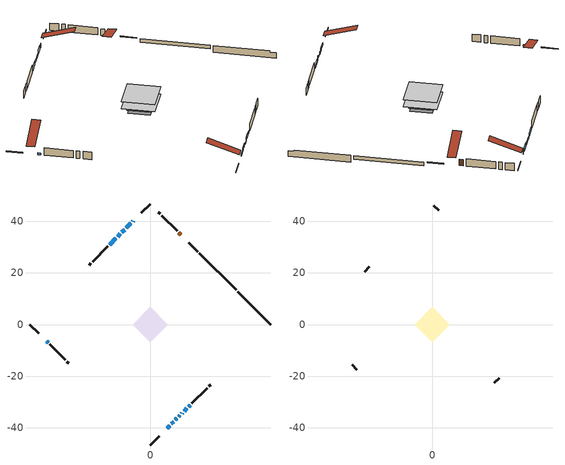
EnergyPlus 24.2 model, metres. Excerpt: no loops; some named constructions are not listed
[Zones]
conditioned space
 floor outside (Floor1 construction): -1.52,0 0,1.52 1.52,0 0,-1.52 z0.46
 floor adiabatic (Floor3 construction): -4.91,0 0,4.91 4.91,0 0,-4.91 z0.46
 floor adiabatic (AdiabaticFloorConstruction): -6.84,0 0,6.84 6.84,0 0,-6.84 z0.46
 floor foundation (Slab1 construction): -4.55,0 0,4.55 4.55,0 0,-4.55 z-1.83
 floor foundation (Slab2 construction): -4.91,0 0,4.91 4.91,0 0,-4.91 z-0.65
 wall outside (RimJoist1 construction): 0,-46.77 3.45,-43.32 / -46.77,0 -43.32,-3.45 / 0,46.77 -3.45,43.32 / 18.44,28.33 14.99,31.77 z0.46:0.76
 wall outside (AdiabaticWallConstruction 1): 11.92,34.84 11.08,35.69 z0.46:2.49
 wall outside (AdiabaticWallConstruction): -6.52,40.25 -6.86,39.9 / 12.16,-34.61 12.51,-34.26 z0.46:1.68; 6.52,-40.25 7.56,-39.21 / -9.94,36.83 -10.98,35.79 / -11.63,35.13 -12.68,34.09 z0.46:1.12; 8.22,-38.55 9.08,-37.69 / -13.33,33.43 -15.78,30.99 z0.46:1.53; 9.73,-37.03 10.35,-36.42 z0.46:1.32; 11,-35.77 11.51,-35.26 z0.46:0.92; -40.25,-6.52 -39.67,-7.1 z0.46:1.02; -7.52,39.25 -9.28,37.49 z0.46:1.88; 13.16,-33.6 14.24,-32.52 z0.46:1.58; 14.9,-31.87 15.51,-31.26 z0.46:1.17
 wall outside (Wall1 construction): 16.17,-30.6 22.12,-24.65 / -39.02,-7.75 -33.06,-13.7 / -16.43,30.33 -22.39,24.38 / 10.42,36.34 4.47,42.3 z0.46:2.9
 wall outside (Wall2 construction): 22.78,-23.99 23.48,-23.29 / -32.41,-14.36 -31.71,-15.06 / -23.04,23.72 -23.74,23.02 / 3.81,42.95 3.11,43.65 z0.46:2.9
 wall foundation (FoundationWall1 construction): 33.98,12.79,-1.83 33.98,12.79,0.46 45.49,1.28,0.46 45.49,1.28,0.03 46.77,0,0.03 46.77,0,-1.83
 wall foundation (FoundationWall2 construction): 33.32,13.44 19.1,27.67 z-0.65:0.42
 window (WindowConstruction 9): -6.52,40.25 -6.86,39.9 z0.46:1.68
 window (WindowConstruction 6): 6.52,-40.25 7.56,-39.21 z0.46:1.12
 window (WindowConstruction 7): 8.22,-38.55 9.08,-37.69 z0.46:1.53
 window (WindowConstruction 8): 9.73,-37.03 10.34,-36.42 z0.46:1.32
 window (WindowConstruction 11): 11,-35.76 11.5,-35.26 z0.46:0.92
 window (WindowConstruction 12): -40.25,-6.52 -39.67,-7.09 z0.46:1.02
 window (WindowConstruction 10): 12.16,-34.61 12.51,-34.26 z0.46:1.68
 window (WindowConstruction): -7.52,39.25 -9.28,37.49 z0.46:1.88
 window (WindowConstruction 1): -9.94,36.83 -10.98,35.79 z0.46:1.12
 window (WindowConstruction 2): -11.64,35.13 -12.68,34.09 z0.46:1.12
 window (WindowConstruction 3): -13.33,33.43 -15.78,30.99 z0.46:1.53
 window (WindowConstruction 4): 13.16,-33.6 14.24,-32.53 z0.46:1.58
 window (WindowConstruction 5): 14.9,-31.87 15.51,-31.26 z0.46:1.17
 door (Door): 11.92,34.84 11.08,35.69 z0.46:2.49
 ceiling adiabatic (AdiabaticFloorConstruction): 0,-6.84 6.84,0 0,6.84 -6.84,0 z0.46
attic - vented
 floor to conditioned space (Floor2 construction Reversed): -6.84,0 0,6.84 6.84,0 0,-6.84 z2.9
 wall outside (Wall3 construction): 24.13,-22.63 25.93,-20.84 / -31.05,-15.72 -29.25,-17.52 / -24.4,22.37 -26.2,20.57 / 2.46,44.31 0.66,46.11 z0.46:2.9
 roof outside (Roof1 construction): 5.86,-40.91,2.9 -0.8,-34.24,6.04 -2.56,-36,6.04 4.11,-42.66,2.9; -40.91,-5.86,2.9 -34.24,0.8,6.04 -36,2.56,6.04 -42.66,-4.11,2.9; -5.86,40.91,2.9 0.8,34.24,6.04 2.56,36,6.04 -4.11,42.66,2.9; 12.58,34.19,2.9 5.92,27.52,6.04 7.67,25.77,6.04 14.34,32.43,2.9
[Material] Roughness=Rough; Thermal Absorptance=0.9
Name | Thickness {m} | Conductivity {W/m-K} | Density {kg/m3} | Specific Heat {J/kg-K} | Solar Absorptance | Visible Absorptance
ceiling loosefill ins | 0.254 | 0.0480833 | 16.02 | 1046.75 | 0.7 | 0.7
ceiling stud and cavity | 0.1397 | 0.426537 | 65.682 | 1177.47 | 0.7 | 0.7
gypsum board | 0.0127 | 0.160291 | 801 | 837.4 | 0.6 | 0.6
[Construction]
Floor2 construction: ceiling loosefill ins, ceiling stud and cavity, gypsum board
[EnergyManagementSystem:ProgramCallingManager]
total_loads_program_calling_manager: EndOfZoneTimestepAfterZoneReporting; total_loads_program
unit_heater_supply_fan_disaggregate_program_calling_manager: EndOfSystemTimestepBeforeHVACReporting; unit_heater_supply_fan_disaggregate_program
unmet_hours_program_calling_manager: EndOfZoneTimestepBeforeZoneReporting; unmet_hours_program
water_heater_EC_adj_ProgramManager: EndOfSystemTimestepBeforeHVACReporting; water_heater_EC_adj
[EnergyManagementSystem:OutputVariable] Type of Data in Variable=Summed
Name | EMS Variable | Update Frequency | EMS Program or Subroutine | Units
furnace supply fan disaggregate htg primary | furnace_supply_fan_primary_htg | SystemTimestep | furnace_supply_fan_disaggregate_program | J
unit heater supply fan disaggregate htg primary | unit_heater_supply_fan_primary_htg | SystemTimestep | unit_heater_supply_fan_disaggregate_program | J
loads_htg_tot_peakload_outvar; loads_htg_tot_annual_outvar; Energy Management System Output Variable 1; Energy Management System Output Variable 45 | loads_htg_tot | ZoneTimestep | total_loads_program | J
loads_clg_tot_peakload_outvar; loads_clg_tot_annual_outvar; Energy Management System Output Variable 2; Energy Management System Output Variable 46 | loads_clg_tot | ZoneTimestep | total_loads_program | J
htg_unmet_hours_annual_outvar; Energy Management System Output Variable 3 | htg_unmet_hours | ZoneTimestep | unmet_hours_program | hr
clg_unmet_hours_annual_outvar; Energy Management System Output Variable 4 | clg_unmet_hours | ZoneTimestep | unmet_hours_program | hr
loads_htg_roofs_annual_outvar; Energy Management System Output Variable 5 | loads_htg_roofs | ZoneTimestep | component_loads_program | J
loads_htg_ceilings_annual_outvar; Energy Management System Output Variable 6 | loads_htg_ceilings | ZoneTimestep | component_loads_program | J
loads_htg_walls_annual_outvar; Energy Management System Output Variable 7 | loads_htg_walls | ZoneTimestep | component_loads_program | J
loads_htg_rim_joists_annual_outvar; Energy Management System Output Variable 8 | loads_htg_rim_joists | ZoneTimestep | component_loads_program | J
loads_htg_foundation_walls_annual_outvar; Energy Management System Output Variable 9 | loads_htg_foundation_walls | ZoneTimestep | component_loads_program | J
loads_htg_doors_annual_outvar; Energy Management System Output Variable 10 | loads_htg_doors | ZoneTimestep | component_loads_program | J
loads_htg_windows_conduction_annual_outvar; Energy Management System Output Variable 11 | loads_htg_windows_conduction | ZoneTimestep | component_loads_program | J
loads_htg_windows_solar_annual_outvar; Energy Management System Output Variable 12 | loads_htg_windows_solar | ZoneTimestep | component_loads_program | J
loads_htg_skylights_conduction_annual_outvar; Energy Management System Output Variable 13 | loads_htg_skylights_conduction | ZoneTimestep | component_loads_program | J
loads_htg_skylights_solar_annual_outvar; Energy Management System Output Variable 14 | loads_htg_skylights_solar | ZoneTimestep | component_loads_program | J
loads_htg_floors_annual_outvar; Energy Management System Output Variable 15 | loads_htg_floors | ZoneTimestep | component_loads_program | J
loads_htg_slabs_annual_outvar; Energy Management System Output Variable 16 | loads_htg_slabs | ZoneTimestep | component_loads_program | J
loads_htg_internal_mass_annual_outvar; Energy Management System Output Variable 17 | loads_htg_internal_mass | ZoneTimestep | component_loads_program | J
loads_htg_infil_annual_outvar; Energy Management System Output Variable 18 | loads_htg_infil | ZoneTimestep | component_loads_program | J
loads_htg_natvent_annual_outvar; Energy Management System Output Variable 19 | loads_htg_natvent | ZoneTimestep | component_loads_program | J
loads_htg_mechvent_annual_outvar; Energy Management System Output Variable 20 | loads_htg_mechvent | ZoneTimestep | component_loads_program | J
loads_htg_whf_annual_outvar; Energy Management System Output Variable 21 | loads_htg_whf | ZoneTimestep | component_loads_program | J
loads_htg_ducts_annual_outvar; Energy Management System Output Variable 22 | loads_htg_ducts | ZoneTimestep | component_loads_program | J
loads_htg_intgains_annual_outvar; Energy Management System Output Variable 23 | loads_htg_intgains | ZoneTimestep | component_loads_program | J
loads_htg_lighting_annual_outvar; Energy Management System Output Variable 24 | loads_htg_lighting | ZoneTimestep | component_loads_program | J
loads_clg_roofs_annual_outvar; Energy Management System Output Variable 25 | loads_clg_roofs | ZoneTimestep | component_loads_program | J
loads_clg_ceilings_annual_outvar; Energy Management System Output Variable 26 | loads_clg_ceilings | ZoneTimestep | component_loads_program | J
loads_clg_walls_annual_outvar; Energy Management System Output Variable 27 | loads_clg_walls | ZoneTimestep | component_loads_program | J
loads_clg_rim_joists_annual_outvar; Energy Management System Output Variable 28 | loads_clg_rim_joists | ZoneTimestep | component_loads_program | J
loads_clg_foundation_walls_annual_outvar; Energy Management System Output Variable 29 | loads_clg_foundation_walls | ZoneTimestep | component_loads_program | J
loads_clg_doors_annual_outvar; Energy Management System Output Variable 30 | loads_clg_doors | ZoneTimestep | component_loads_program | J
loads_clg_windows_conduction_annual_outvar; Energy Management System Output Variable 31 | loads_clg_windows_conduction | ZoneTimestep | component_loads_program | J
loads_clg_windows_solar_annual_outvar; Energy Management System Output Variable 32 | loads_clg_windows_solar | ZoneTimestep | component_loads_program | J
loads_clg_skylights_conduction_annual_outvar; Energy Management System Output Variable 33 | loads_clg_skylights_conduction | ZoneTimestep | component_loads_program | J
loads_clg_skylights_solar_annual_outvar; Energy Management System Output Variable 34 | loads_clg_skylights_solar | ZoneTimestep | component_loads_program | J
loads_clg_floors_annual_outvar; Energy Management System Output Variable 35 | loads_clg_floors | ZoneTimestep | component_loads_program | J
loads_clg_slabs_annual_outvar; Energy Management System Output Variable 36 | loads_clg_slabs | ZoneTimestep | component_loads_program | J
loads_clg_internal_mass_annual_outvar; Energy Management System Output Variable 37 | loads_clg_internal_mass | ZoneTimestep | component_loads_program | J
loads_clg_infil_annual_outvar; Energy Management System Output Variable 38 | loads_clg_infil | ZoneTimestep | component_loads_program | J
loads_clg_natvent_annual_outvar; Energy Management System Output Variable 39 | loads_clg_natvent | ZoneTimestep | component_loads_program | J
loads_clg_mechvent_annual_outvar; Energy Management System Output Variable 40 | loads_clg_mechvent | ZoneTimestep | component_loads_program | J
loads_clg_whf_annual_outvar; Energy Management System Output Variable 41 | loads_clg_whf | ZoneTimestep | component_loads_program | J
loads_clg_ducts_annual_outvar; Energy Management System Output Variable 42 | loads_clg_ducts | ZoneTimestep | component_loads_program | J
loads_clg_intgains_annual_outvar; Energy Management System Output Variable 43 | loads_clg_intgains | ZoneTimestep | component_loads_program | J
loads_clg_lighting_annual_outvar; Energy Management System Output Variable 44 | loads_clg_lighting | ZoneTimestep | component_loads_program | J
[Schedule:Day:Interval]
interior lighting schedule day: No, 01:00, 0.108182, 04:00, 0.0901515, 05:00, 0.0991667, 06:00, 0.162273, 07:00, 0.270455, 08:00, 0.342576, 10:00, 0.369621, 11:00, 0.351591, 12:00, 0.333561, 13:00, 0.324545, 14:00, 0.31553, 15:00, 0.333561, 16:00, 0.369621, 17:00, 0.450758, 18:00, 0.585985, 19:00, 0.775303, 20:00, 0.955606, 21:00, 0.991667, 22:00, 0.712197, 23:00, 0.360606, 24:00, 0.162273
interior lighting schedule day 1: No, 01:00, 0.100909, 04:00, 0.0840909, 05:00, 0.0925, 06:00, 0.151364, 07:00, 0.252273, 08:00, 0.319545, 10:00, 0.344773, 11:00, 0.327955, 12:00, 0.311136, 13:00, 0.302727, 14:00, 0.294318, 15:00, 0.311136, 16:00, 0.344773, 17:00, 0.420455, 18:00, 0.546591, 19:00, 0.723182, 20:00, 0.891364, 21:00, 0.925, 22:00, 0.664318, 23:00, 0.336364, 24:00, 0.151364
interior lighting schedule day 2: No, 01:00, 0.0927273, 04:00, 0.0772727, 05:00, 0.085, 06:00, 0.139091, 07:00, 0.231818, 08:00, 0.293636, 10:00, 0.316818, 11:00, 0.301364, 12:00, 0.285909, 13:00, 0.278182, 14:00, 0.270455, 15:00, 0.285909, 16:00, 0.316818, 17:00, 0.386364, 18:00, 0.502273, 19:00, 0.664545, 20:00, 0.819091, 21:00, 0.85, 22:00, 0.610455, 23:00, 0.309091, 24:00, 0.139091
interior lighting schedule day 3: No, 01:00, 0.0845455, 04:00, 0.0704545, 05:00, 0.0775, 06:00, 0.126818, 07:00, 0.211364, 08:00, 0.267727, 10:00, 0.288864, 11:00, 0.274773, 12:00, 0.260682, 13:00, 0.253636, 14:00, 0.246591, 15:00, 0.260682, 16:00, 0.288864, 17:00, 0.352273, 18:00, 0.457955, 19:00, 0.605909, 20:00, 0.746818, 21:00, 0.775, 22:00, 0.556591, 23:00, 0.281818, 24:00, 0.126818
interior lighting schedule day 4: No, 01:00, 0.0763636, 04:00, 0.0636364, 05:00, 0.07, 06:00, 0.114545, 07:00, 0.190909, 08:00, 0.241818, 10:00, 0.260909, 11:00, 0.248182, 12:00, 0.235455, 13:00, 0.229091, 14:00, 0.222727, 15:00, 0.235455, 16:00, 0.260909, 17:00, 0.318182, 18:00, 0.413636, 19:00, 0.547273, 20:00, 0.674545, 21:00, 0.7, 22:00, 0.502727, 23:00, 0.254545, 24:00, 0.114545
interior lighting schedule day 5: No, 01:00, 0.0727273, 04:00, 0.0606061, 05:00, 0.0666667, 06:00, 0.109091, 07:00, 0.181818, 08:00, 0.230303, 10:00, 0.248485, 11:00, 0.236364, 12:00, 0.224242, 13:00, 0.218182, 14:00, 0.212121, 15:00, 0.224242, 16:00, 0.248485, 17:00, 0.30303, 18:00, 0.393939, 19:00, 0.521212, 20:00, 0.642424, 21:00, 0.666667, 22:00, 0.478788, 23:00, 0.242424, 24:00, 0.109091
interior lighting schedule day 6: No, 01:00, 0.0745455, 04:00, 0.0621212, 05:00, 0.0683333, 06:00, 0.111818, 07:00, 0.186364, 08:00, 0.236061, 10:00, 0.254697, 11:00, 0.242273, 12:00, 0.229848, 13:00, 0.223636, 14:00, 0.217424, 15:00, 0.229848, 16:00, 0.254697, 17:00, 0.310606, 18:00, 0.403788, 19:00, 0.534242, 20:00, 0.658485, 21:00, 0.683333, 22:00, 0.490758, 23:00, 0.248485, 24:00, 0.111818
interior lighting schedule day 7: No, 01:00, 0.08, 04:00, 0.0666667, 05:00, 0.0733333, 06:00, 0.12, 07:00, 0.2, 08:00, 0.253333, 10:00, 0.273333, 11:00, 0.26, 12:00, 0.246667, 13:00, 0.24, 14:00, 0.233333, 15:00, 0.246667, 16:00, 0.273333, 17:00, 0.333333, 18:00, 0.433333, 19:00, 0.573333, 20:00, 0.706667, 21:00, 0.733333, 22:00, 0.526667, 23:00, 0.266667, 24:00, 0.12
interior lighting schedule day 8: No, 01:00, 0.0890909, 04:00, 0.0742424, 05:00, 0.0816667, 06:00, 0.133636, 07:00, 0.222727, 08:00, 0.282121, 10:00, 0.304394, 11:00, 0.289545, 12:00, 0.274697, 13:00, 0.267273, 14:00, 0.259848, 15:00, 0.274697, 16:00, 0.304394, 17:00, 0.371212, 18:00, 0.482576, 19:00, 0.638485, 20:00, 0.78697, 21:00, 0.816667, 22:00, 0.586515, 23:00, 0.29697, 24:00, 0.133636
interior lighting schedule day 9: No, 01:00, 0.0972727, 04:00, 0.0810606, 05:00, 0.0891667, 06:00, 0.145909, 07:00, 0.243182, 08:00, 0.30803, 10:00, 0.332348, 11:00, 0.316136, 12:00, 0.299924, 13:00, 0.291818, 14:00, 0.283712, 15:00, 0.299924, 16:00, 0.332348, 17:00, 0.405303, 18:00, 0.526894, 19:00, 0.697121, 20:00, 0.859242, 21:00, 0.891667, 22:00, 0.640379, 23:00, 0.324242, 24:00, 0.145909
interior lighting schedule day 10: No, 01:00, 0.105455, 04:00, 0.0878788, 05:00, 0.0966667, 06:00, 0.158182, 07:00, 0.263636, 08:00, 0.333939, 10:00, 0.360303, 11:00, 0.342727, 12:00, 0.325152, 13:00, 0.316364, 14:00, 0.307576, 15:00, 0.325152, 16:00, 0.360303, 17:00, 0.439394, 18:00, 0.571212, 19:00, 0.755758, 20:00, 0.931515, 21:00, 0.966667, 22:00, 0.694242, 23:00, 0.351515, 24:00, 0.158182
interior lighting schedule day 11: No, 01:00, 0.109091, 04:00, 0.0909091, 05:00, 0.1, 06:00, 0.163636, 07:00, 0.272727, 08:00, 0.345455, 10:00, 0.372727, 11:00, 0.354545, 12:00, 0.336364, 13:00, 0.327273, 14:00, 0.318182, 15:00, 0.336364, 16:00, 0.372727, 17:00, 0.454545, 18:00, 0.590909, 19:00, 0.781818, 20:00, 0.963636, 21:00, 1, 22:00, 0.718182, 23:00, 0.363636, 24:00, 0.163636
interior lighting schedule default day; occupants schedule default day; clothes dryer schedule default day; cooking range schedule default day; mech vent bath fan 0 schedule default day; mech vent bath fan 1 schedule default day; mech vent range fan 0 schedule default day; misc plug loads schedule default day; general water use schedule default day; clothes dryer exhaust 0 schedule default day; cooling season schedule day; cooling season schedule day 2; cooling season schedule default day; exterior lighting schedule default day; natural vent schedule default day: No, 24:00, 0
occupants schedule day: No, 05:00, 0.426829, 06:00, 0.719512, 07:00, 1, 08:00, 0.670732, 09:00, 0.329268, 14:00, 0.170732, 15:00, 0.231707, 16:00, 0.329268, 17:00, 0.5, 18:00, 0.670732, 19:00, 0.829268, 21:00, 1, 22:00, 0.853659, 23:00, 0.646341, 24:00, 0.426829
clothes dryer schedule day; clothes dryer exhaust 0 schedule day: No, 01:00, 0.123457, 02:00, 0.0740741, 03:00, 0.0493827, 04:00, 0.0246914, 05:00, 0.0493827, 06:00, 0.0740741, 07:00, 0.197531, 08:00, 0.395062, 09:00, 0.592593, 10:00, 0.839506, 11:00, 0.962963, 12:00, 1, 13:00, 0.91358, 14:00, 0.82716, 15:00, 0.716049, 16:00, 0.753086, 17:00, 0.679012, 18:00, 0.666667, 20:00, 0.62963, 21:00, 0.641975, 22:00, 0.666667, 23:00, 0.54321, 24:00, 0.296296
cooking range schedule day: No, 05:00, 0.0597015, 06:00, 0.11194, 07:00, 0.171642, 08:00, 0.291045, 11:00, 0.343284, 12:00, 0.402985, 13:00, 0.462687, 14:00, 0.343284, 15:00, 0.291045, 16:00, 0.402985, 17:00, 0.567164, 18:00, 1, 19:00, 0.850746, 20:00, 0.432836, 21:00, 0.291045, 22:00, 0.231343, 23:00, 0.171642, 24:00, 0.11194
mech vent bath fan 0 schedule day; mech vent bath fan 1 schedule day: No, 07:00, 0, 08:00, 1, 09:00, 0.2, 24:00, 0
mech vent range fan 0 schedule day: No, 18:00, 0, 19:00, 1, 20:00, 0.2, 24:00, 0
misc plug loads schedule day: No, 06:00, 0.705882, 07:00, 0.745098, 08:00, 0.803922, 15:00, 0.823529, 16:00, 0.862745, 17:00, 0.921569, 18:00, 0.980392, 19:00, 1, 20:00, 0.980392, 21:00, 0.941176, 22:00, 0.862745, 23:00, 0.784314, 24:00, 0.72549
general water use schedule day: No, 01:00, 0.315068, 03:00, 0.287671, 04:00, 0.342466, 05:00, 0.369863, 06:00, 0.520548, 07:00, 0.60274, 08:00, 0.534247, 10:00, 0.506849, 11:00, 0.465753, 14:00, 0.479452, 15:00, 0.534247, 16:00, 0.589041, 17:00, 0.69863, 18:00, 0.876712, 19:00, 0.890411, 20:00, 0.986301, 21:00, 1, 22:00, 0.863014, 23:00, 0.616438, 24:00, 0.465753
cooling season schedule day 1: No, 24:00, 1
exterior lighting schedule day: No, 01:00, 0.566667, 03:00, 0.524167, 05:00, 0.495833, 06:00, 0.5525, 07:00, 0.623333, 08:00, 0.580833, 09:00, 0.439167, 10:00, 0.354167, 12:00, 0.34, 13:00, 0.354167, 14:00, 0.396667, 15:00, 0.425, 16:00, 0.495833, 17:00, 0.623333, 18:00, 0.793333, 19:00, 0.906667, 20:00, 0.963333, 21:00, 0.991667, 22:00, 0.920833, 23:00, 0.793333, 24:00, 0.665833
exterior lighting schedule day 1: No, 01:00, 0.528571, 03:00, 0.488929, 05:00, 0.4625, 06:00, 0.515357, 07:00, 0.581429, 08:00, 0.541786, 09:00, 0.409643, 10:00, 0.330357, 12:00, 0.317143, 13:00, 0.330357, 14:00, 0.37, 15:00, 0.396429, 16:00, 0.4625, 17:00, 0.581429, 18:00, 0.74, 19:00, 0.845714, 20:00, 0.898571, 21:00, 0.925, 22:00, 0.858929, 23:00, 0.74, 24:00, 0.621071
exterior lighting schedule day 10: No, 01:00, 0.552381, 03:00, 0.510952, 05:00, 0.483333, 06:00, 0.538571, 07:00, 0.607619, 08:00, 0.56619, 09:00, 0.428095, 10:00, 0.345238, 12:00, 0.331429, 13:00, 0.345238, 14:00, 0.386667, 15:00, 0.414286, 16:00, 0.483333, 17:00, 0.607619, 18:00, 0.773333, 19:00, 0.88381, 20:00, 0.939048, 21:00, 0.966667, 22:00, 0.897619, 23:00, 0.773333, 24:00, 0.649048
exterior lighting schedule day 11: No, 01:00, 0.571429, 03:00, 0.528571, 05:00, 0.5, 06:00, 0.557143, 07:00, 0.628571, 08:00, 0.585714, 09:00, 0.442857, 10:00, 0.357143, 12:00, 0.342857, 13:00, 0.357143, 14:00, 0.4, 15:00, 0.428571, 16:00, 0.5, 17:00, 0.628571, 18:00, 0.8, 19:00, 0.914286, 20:00, 0.971429, 21:00, 1, 22:00, 0.928571, 23:00, 0.8, 24:00, 0.671429
exterior lighting schedule day 2: No, 01:00, 0.485714, 03:00, 0.449286, 05:00, 0.425, 06:00, 0.473571, 07:00, 0.534286, 08:00, 0.497857, 09:00, 0.376429, 10:00, 0.303571, 12:00, 0.291429, 13:00, 0.303571, 14:00, 0.34, 15:00, 0.364286, 16:00, 0.425, 17:00, 0.534286, 18:00, 0.68, 19:00, 0.777143, 20:00, 0.825714, 21:00, 0.85, 22:00, 0.789286, 23:00, 0.68, 24:00, 0.570714
exterior lighting schedule day 3: No, 01:00, 0.442857, 03:00, 0.409643, 05:00, 0.3875, 06:00, 0.431786, 07:00, 0.487143, 08:00, 0.453929, 09:00, 0.343214, 10:00, 0.276786, 12:00, 0.265714, 13:00, 0.276786, 14:00, 0.31, 15:00, 0.332143, 16:00, 0.3875, 17:00, 0.487143, 18:00, 0.62, 19:00, 0.708571, 20:00, 0.752857, 21:00, 0.775, 22:00, 0.719643, 23:00, 0.62, 24:00, 0.520357
exterior lighting schedule day 4: No, 01:00, 0.4, 03:00, 0.37, 05:00, 0.35, 06:00, 0.39, 07:00, 0.44, 08:00, 0.41, 09:00, 0.31, 10:00, 0.25, 12:00, 0.24, 13:00, 0.25, 14:00, 0.28, 15:00, 0.3, 16:00, 0.35, 17:00, 0.44, 18:00, 0.56, 19:00, 0.64, 20:00, 0.68, 21:00, 0.7, 22:00, 0.65, 23:00, 0.56, 24:00, 0.47
exterior lighting schedule day 5: No, 01:00, 0.380952, 03:00, 0.352381, 05:00, 0.333333, 06:00, 0.371429, 07:00, 0.419048, 08:00, 0.390476, 09:00, 0.295238, 10:00, 0.238095, 12:00, 0.228571, 13:00, 0.238095, 14:00, 0.266667, 15:00, 0.285714, 16:00, 0.333333, 17:00, 0.419048, 18:00, 0.533333, 19:00, 0.609524, 20:00, 0.647619, 21:00, 0.666667, 22:00, 0.619048, 23:00, 0.533333, 24:00, 0.447619
exterior lighting schedule day 6: No, 01:00, 0.390476, 03:00, 0.36119, 05:00, 0.341667, 06:00, 0.380714, 07:00, 0.429524, 08:00, 0.400238, 09:00, 0.302619, 10:00, 0.244048, 12:00, 0.234286, 13:00, 0.244048, 14:00, 0.273333, 15:00, 0.292857, 16:00, 0.341667, 17:00, 0.429524, 18:00, 0.546667, 19:00, 0.624762, 20:00, 0.66381, 21:00, 0.683333, 22:00, 0.634524, 23:00, 0.546667, 24:00, 0.45881
exterior lighting schedule day 7: No, 01:00, 0.419048, 03:00, 0.387619, 05:00, 0.366667, 06:00, 0.408571, 07:00, 0.460952, 08:00, 0.429524, 09:00, 0.324762, 10:00, 0.261905, 12:00, 0.251429, 13:00, 0.261905, 14:00, 0.293333, 15:00, 0.314286, 16:00, 0.366667, 17:00, 0.460952, 18:00, 0.586667, 19:00, 0.670476, 20:00, 0.712381, 21:00, 0.733333, 22:00, 0.680952, 23:00, 0.586667, 24:00, 0.492381
exterior lighting schedule day 8: No, 01:00, 0.466667, 03:00, 0.431667, 05:00, 0.408333, 06:00, 0.455, 07:00, 0.513333, 08:00, 0.478333, 09:00, 0.361667, 10:00, 0.291667, 12:00, 0.28, 13:00, 0.291667, 14:00, 0.326667, 15:00, 0.35, 16:00, 0.408333, 17:00, 0.513333, 18:00, 0.653333, 19:00, 0.746667, 20:00, 0.793333, 21:00, 0.816667, 22:00, 0.758333, 23:00, 0.653333, 24:00, 0.548333
exterior lighting schedule day 9: No, 01:00, 0.509524, 03:00, 0.47131, 05:00, 0.445833, 06:00, 0.496786, 07:00, 0.560476, 08:00, 0.522262, 09:00, 0.394881, 10:00, 0.318452, 12:00, 0.305714, 13:00, 0.318452, 14:00, 0.356667, 15:00, 0.382143, 16:00, 0.445833, 17:00, 0.560476, 18:00, 0.713333, 19:00, 0.815238, 20:00, 0.86619, 21:00, 0.891667, 22:00, 0.827976, 23:00, 0.713333, 24:00, 0.59869
[Schedule:Week:Daily]
clothes dryer exhaust 0 schedule Week Rule - Jan1-Dec31: clothes dryer exhaust 0 schedule day, clothes dryer exhaust 0 schedule day, clothes dryer exhaust 0 schedule day, clothes dryer exhaust 0 schedule day, clothes dryer exhaust 0 schedule day, clothes dryer exhaust 0 schedule day, clothes dryer exhaust 0 schedule day, clothes dryer exhaust 0 schedule default day, clothes dryer exhaust 0 schedule default day, clothes dryer exhaust 0 schedule default day, clothes dryer exhaust 0 schedule default day, clothes dryer exhaust 0 schedule default day
cooling season schedule Week Rule - Jan1-May26: cooling season schedule day, cooling season schedule day, cooling season schedule day, cooling season schedule day, cooling season schedule day, cooling season schedule day, cooling season schedule day, cooling season schedule default day, cooling season schedule default day, cooling season schedule default day, cooling season schedule default day, cooling season schedule default day
cooling season schedule Week Rule - May27-Jun2: cooling season schedule day, cooling season schedule day, cooling season schedule day, cooling season schedule day, cooling season schedule day, cooling season schedule day 1, cooling season schedule day 1, cooling season schedule default day, cooling season schedule default day, cooling season schedule default day, cooling season schedule default day, cooling season schedule default day
cooling season schedule Week Rule - Jun3-Aug25: cooling season schedule day 1, cooling season schedule day 1, cooling season schedule day 1, cooling season schedule day 1, cooling season schedule day 1, cooling season schedule day 1, cooling season schedule day 1, cooling season schedule default day, cooling season schedule default day, cooling season schedule default day, cooling season schedule default day, cooling season schedule default day
cooling season schedule Week Rule - Aug26-Sep1: cooling season schedule day 1, cooling season schedule day 1, cooling season schedule day 1, cooling season schedule day 1, cooling season schedule day 1, cooling season schedule day 1, cooling season schedule day 2, cooling season schedule default day, cooling season schedule default day, cooling season schedule default day, cooling season schedule default day, cooling season schedule default day
cooling season schedule Week Rule - Sep2-Dec31: cooling season schedule day 2, cooling season schedule day 2, cooling season schedule day 2, cooling season schedule day 2, cooling season schedule day 2, cooling season schedule day 2, cooling season schedule day 2, cooling season schedule default day, cooling season schedule default day, cooling season schedule default day, cooling season schedule default day, cooling season schedule default day
exterior lighting schedule Week Rule - Aug26-Sep1: exterior lighting schedule day 7, exterior lighting schedule day 7, exterior lighting schedule day 7, exterior lighting schedule day 7, exterior lighting schedule day 7, exterior lighting schedule day 7, exterior lighting schedule day 8, exterior lighting schedule default day, exterior lighting schedule default day, exterior lighting schedule default day, exterior lighting schedule default day, exterior lighting schedule default day
exterior lighting schedule Week Rule - Sep2-Sep29: exterior lighting schedule day 8, exterior lighting schedule day 8, exterior lighting schedule day 8, exterior lighting schedule day 8, exterior lighting schedule day 8, exterior lighting schedule day 8, exterior lighting schedule day 8, exterior lighting schedule default day, exterior lighting schedule default day, exterior lighting schedule default day, exterior lighting schedule default day, exterior lighting schedule default day
exterior lighting schedule Week Rule - Sep30-Oct6: exterior lighting schedule day 8, exterior lighting schedule day 9, exterior lighting schedule day 9, exterior lighting schedule day 9, exterior lighting schedule day 9, exterior lighting schedule day 9, exterior lighting schedule day 9, exterior lighting schedule default day, exterior lighting schedule default day, exterior lighting schedule default day, exterior lighting schedule default day, exterior lighting schedule default day
exterior lighting schedule Week Rule - Oct7-Oct27: exterior lighting schedule day 9, exterior lighting schedule day 9, exterior lighting schedule day 9, exterior lighting schedule day 9, exterior lighting schedule day 9, exterior lighting schedule day 9, exterior lighting schedule day 9, exterior lighting schedule default day, exterior lighting schedule default day, exterior lighting schedule default day, exterior lighting schedule default day, exterior lighting schedule default day
exterior lighting schedule Week Rule - Oct28-Nov3: exterior lighting schedule day 9, exterior lighting schedule day 9, exterior lighting schedule day 9, exterior lighting schedule day 9, exterior lighting schedule day 10, exterior lighting schedule day 10, exterior lighting schedule day 10, exterior lighting schedule default day, exterior lighting schedule default day, exterior lighting schedule default day, exterior lighting schedule default day, exterior lighting schedule default day
exterior lighting schedule Week Rule - Nov4-Nov24: exterior lighting schedule day 10, exterior lighting schedule day 10, exterior lighting schedule day 10, exterior lighting schedule day 10, exterior lighting schedule day 10, exterior lighting schedule day 10, exterior lighting schedule day 10, exterior lighting schedule default day, exterior lighting schedule default day, exterior lighting schedule default day, exterior lighting schedule default day, exterior lighting schedule default day
exterior lighting schedule Week Rule - Nov25-Dec1: exterior lighting schedule day 10, exterior lighting schedule day 10, exterior lighting schedule day 10, exterior lighting schedule day 10, exterior lighting schedule day 10, exterior lighting schedule day 10, exterior lighting schedule day 11, exterior lighting schedule default day, exterior lighting schedule default day, exterior lighting schedule default day, exterior lighting schedule default day, exterior lighting schedule default day
exterior lighting schedule Week Rule - Dec2-Dec31: exterior lighting schedule day 11, exterior lighting schedule day 11, exterior lighting schedule day 11, exterior lighting schedule day 11, exterior lighting schedule day 11, exterior lighting schedule day 11, exterior lighting schedule day 11, exterior lighting schedule default day, exterior lighting schedule default day, exterior lighting schedule default day, exterior lighting schedule default day, exterior lighting schedule default day
natural vent schedule Week Rule - Jan1-Dec31: natural vent schedule default day, natural vent schedule default day, natural vent schedule default day, natural vent schedule default day, natural vent schedule default day, natural vent schedule default day, natural vent schedule default day, natural vent schedule default day, natural vent schedule default day, natural vent schedule default day, natural vent schedule default day, natural vent schedule default day
[Schedule:Year]
clothes dryer exhaust 0 schedule: clothes dryer exhaust 0 schedule Week Rule - Jan1-Dec31, 1, 1, 12, 31
cooling season schedule: cooling season schedule Week Rule - Jan1-May26, 1, 1, 5, 26, cooling season schedule Week Rule - May27-Jun2, 5, 27, 6, 2, cooling season schedule Week Rule - Jun3-Aug25, 6, 3, 8, 25, cooling season schedule Week Rule - Aug26-Sep1, 8, 26, 9, 1, cooling season schedule Week Rule - Sep2-Dec31, 9, 2, 12, 31
natural vent schedule: natural vent schedule Week Rule - Jan1-Dec31, 1, 1, 12, 31
